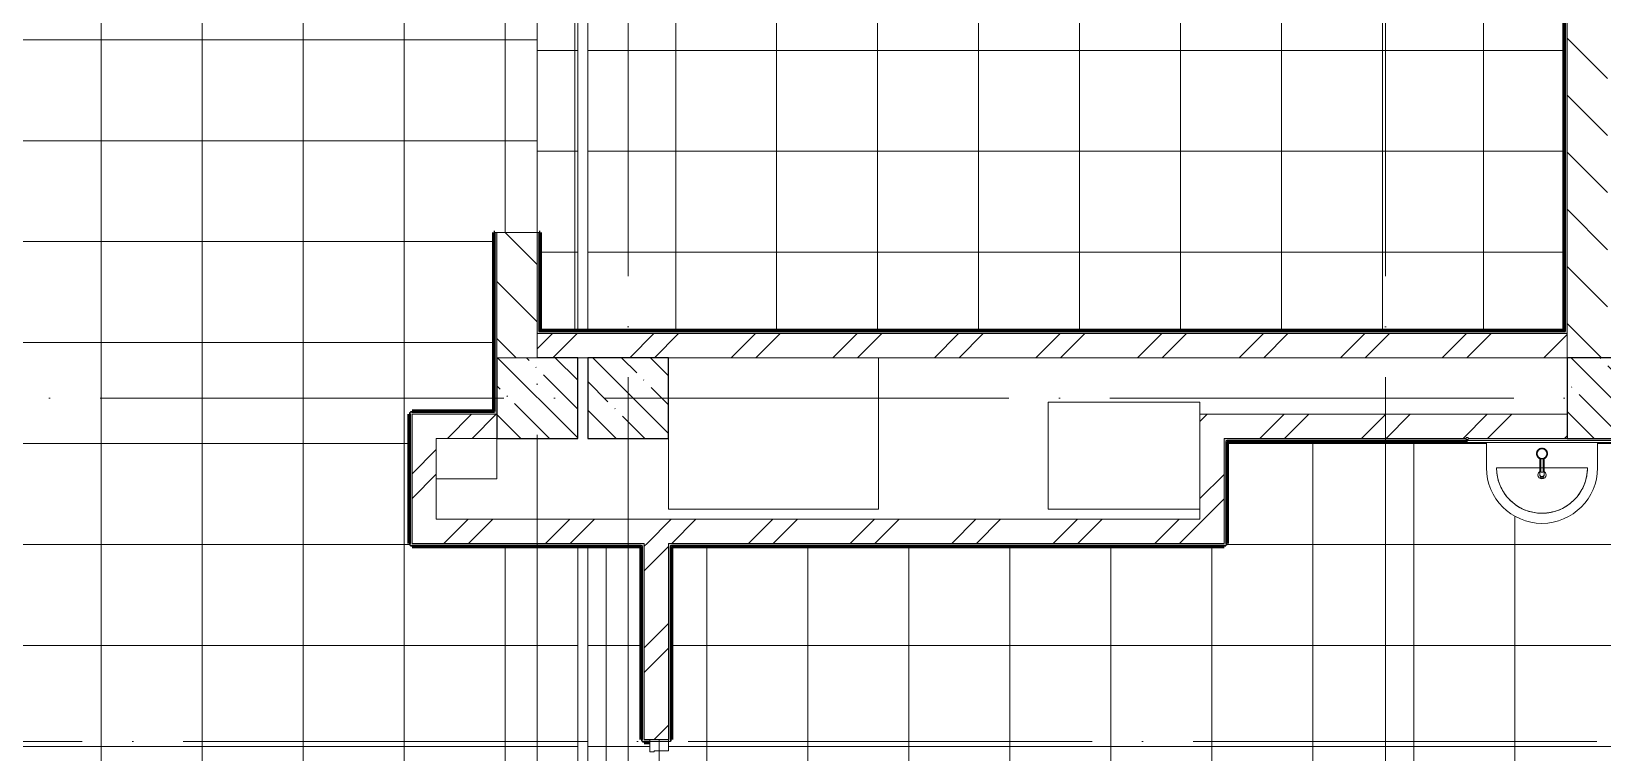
# Model space of a CAD drawing. Header units: millimetres. Extents: x 97 to 215964, y -4577 to 60645.
# Drawn here: x 169893 to 177673, y 26570 to 30142 of the extents above; entities that cross this region are included whole.
import ezdxf

# ---------------------------------------------------------------- set-up
doc = ezdxf.new("R2010")
doc.units = ezdxf.units.MM
doc.linetypes.add('ADSK_Линия сетки', pattern=[2500, 2000, -250, 0, -250])
doc.linetypes.add('ADSK_Сверху', pattern=[450, 300, -150])
for name, color, linetype, lineweight in [('A-FLOR-____-OTLN', 192, 'Continuous', 9), ('A-FLOR-____-PATT', 8, 'Continuous', 9), ('A-GENM-____-OTLN', 13, 'Continuous', 9), ('A-WALL-____-MCUT', 113, 'Continuous', 9), ('A-WALL-____-PATT', 111, 'Continuous', 9), ('I-WALL-____-OTLN', 2, 'Continuous', 9), ('P-SANR-FIXT-OTLN', 6, 'Continuous', 9), ('S-COLS-____-MCUT', 52, 'Continuous', 9), ('S-COLS-____-OTLN', 52, 'Continuous', 9), ('S-GRID-____-OTLN', 1, 'Continuous', 9)]:
    doc.layers.add(name, color=color, linetype=linetype, lineweight=lineweight)
pattern_1 = [(135, (0, 0), (-141.42136, -141.42136), [])]
pattern_2 = [(45, (0, 0), (-251.4472, 251.4472), []), (45, (0, 381), (-251.4472, 251.4472), [])]

# ---------------------------------------------------------------- blocks, each defined once
blk = doc.blocks.new('FOLDING_ПерегородкаРаздвижная_Norma_СтартовыйПрофиль - FOLDING_ПерегородкаРаздвижная_Norma_СтартовыйПрофиль-30251007-О_АИ_ПП_8_400_Целиком')
at = {"layer": 'A-GENM-____-OTLN', "lineweight": 5}
for p, q in [((-31, 46), (-31, -46)), ((26, 46), (-31, 46)), ((26, -25), (26, 46)), ((-31, -46), (31, -46)), ((31, -25), (26, -25)), ((31, -46), (31, -25))]:
    blk.add_line(p, q, dxfattribs=at)
blk = doc.blocks.new('FOLDING_ПерегородкаРаздвижная_Norma_ВерхнийТрек - FOLDING_ПерегородкаРаздвижная_Norma_ВерхнийТрек-39111232-О_АИ_ПП_8_400_Целиком')
at = {"layer": 'A-GENM-____-OTLN', "linetype": 'ADSK_Сверху', "lineweight": 5}
blk.add_line((0, 0), (2502, 0), dxfattribs=at)
blk = doc.blocks.new('BSC_Колонна _Прямоугольная - 400x400-V60-О_АИ_ПП_8_400_Целиком')
at = {"layer": 'S-COLS-____-OTLN', "lineweight": 5}
h = blk.add_hatch(dxfattribs=at)
h.set_pattern_fill('FP_70', color=256, style=0, pattern_type=2)
h.set_pattern_definition([(135, (-114049.98, -28325), (-142.5612, -142.5612), []), (135, (-113907.42, -28325), (-142.5612, -142.5612), [252.016, -50.403, 3.353, -47.05])])
h.paths.add_polyline_path([(-200, -200), (200, -200), (200, 200), (-200, 200), (-200, 133.8)])
at = {"layer": 'S-COLS-____-MCUT', "color": 130, "lineweight": 25}
for p, q in [((200, 200), (-200, 200)), ((-200, 200), (-200, -200)), ((200, -200), (200, 200)), ((-200, -200), (200, -200))]:
    blk.add_line(p, q, dxfattribs=at)
blk = doc.blocks.new('BSC_Колонна _Прямоугольная - 400x400-V75-О_АИ_ПП_8_400_Целиком')
at = {"layer": 'S-COLS-____-OTLN', "lineweight": 5}
h = blk.add_hatch(dxfattribs=at)
h.set_pattern_fill('FP_85', color=256, style=0, pattern_type=2)
h.set_pattern_definition([(135, (-118899.98, -28325), (-142.5612, -142.5612), []), (135, (-118757.42, -28325), (-142.5612, -142.5612), [252.016, -50.403, 3.353, -47.05])])
h.paths.add_polyline_path([(-200, -200), (200, -200), (200, 200), (-200, 200), (-200, 133.8)])
at = {"layer": 'S-COLS-____-MCUT', "color": 130, "lineweight": 25}
for p, q in [((200, 200), (-200, 200)), ((-200, 200), (-200, -200)), ((200, -200), (200, 200)), ((-200, -200), (200, -200))]:
    blk.add_line(p, q, dxfattribs=at)
blk = doc.blocks.new('0083_СОШ675_АР_R22_rvt-1-О_АИ_ПП_8_400_Целиком')
at = {"layer": 'A-WALL-____-PATT', "lineweight": 5}
h = blk.add_hatch(dxfattribs=at)
h.set_pattern_fill('FP_10', color=10, style=0, pattern_type=2)
h.set_pattern_definition(pattern_1)
h.paths.add_polyline_path([(118900, 28525), (118900, 32325), (118700, 32325), (118700, 28525)])
h.paths.add_polyline_path([(118900, 32725), (118900, 36525), (118700, 36525), (118700, 32725)])
h.paths.add_polyline_path([(118700, 36925), (118900, 36925), (118900, 40725), (118700, 40725), (118700, 37252.1)])
h.paths.add_polyline_path([(118700, 41125), (118900, 41125), (118900, 44925), (118700, 44925)])
h = blk.add_hatch(dxfattribs=at)
h.set_pattern_fill('FP_10', color=10, style=0, pattern_type=2)
h.set_pattern_definition(pattern_1)
h.paths.add_polyline_path([(113600, 28525), (113600, 29145), (113400, 29145), (113400, 28525)])
h.paths.add_polyline_path([(113400, 30245), (113600, 30245), (113600, 32325), (113400, 32325), (113400, 31389.9)])
h.paths.add_polyline_path([(113600, 32725), (113600, 35575), (113400, 35575), (113400, 32725)])
h = blk.add_hatch(dxfattribs=at)
h.set_pattern_fill('FP_7', color=10, style=0, pattern_type=2)
h.set_pattern_definition(pattern_2)
h.paths.add_polyline_path([(118700, 28525), (118700, 28525), (118700, 28645), (113600, 28645), (113600, 28525), (117707.2, 28525)])
h = blk.add_hatch(dxfattribs=at)
h.set_pattern_fill('FP_7', color=10, style=0, pattern_type=2)
h.set_pattern_definition(pattern_2)
h.paths.add_polyline_path([(113100, 28125), (113400, 28125), (113400, 28245), (112980, 28245), (112980, 28125)])
h = blk.add_hatch(dxfattribs=at)
h.set_pattern_fill('FP_7', color=10, style=0, pattern_type=2)
h.set_pattern_definition(pattern_2)
h.paths.add_polyline_path([(118700, 28125), (118700, 28245), (116880.7, 28245), (116880.7, 28125), (118200, 28125), (118200, 28130), (118210, 28130), (118210, 28125), (118650.5, 28125)])
h = blk.add_hatch(dxfattribs=at)
h.set_pattern_fill('FP_7', color=10, style=0, pattern_type=2)
h.set_pattern_definition(pattern_2)
h.paths.add_polyline_path([(113100, 27725), (113100, 28125), (112980, 28125), (112980, 27725)])
h = blk.add_hatch(dxfattribs=at)
h.set_pattern_fill('FP_7', color=10, style=0, pattern_type=2)
h.set_pattern_definition(pattern_2)
h.paths.add_polyline_path([(117000.7, 27605), (117000.7, 28125), (116880.7, 28125), (116880.7, 27605)])
h = blk.add_hatch(dxfattribs=at)
h.set_pattern_fill('FP_7', color=10, style=0, pattern_type=2)
h.set_pattern_definition(pattern_2)
h.paths.add_polyline_path([(116449.4, 27605), (116880.7, 27605), (116880.7, 27725), (112980, 27725), (112980, 27605), (115191.7, 27605)])
h = blk.add_hatch(dxfattribs=at)
h.set_pattern_fill('FP_7', color=10, style=0, pattern_type=2)
h.set_pattern_definition(pattern_2)
h.paths.add_polyline_path([(114250, 26635), (114250, 27605), (114130, 27605), (114130, 26635)])
at = {"layer": 'S-COLS-____-OTLN', "lineweight": 5}
h = blk.add_hatch(dxfattribs=at)
h.set_pattern_fill('FP_8', color=256, style=0, pattern_type=2)
h.set_pattern_definition([(135, (0, 0), (-142.5612, -142.5612), []), (135, (142.56, 0), (-142.5612, -142.5612), [252.016, -50.403, 3.353, -47.05])])
h.paths.add_polyline_path([(113400, 28125), (113800, 28125), (113800, 28525), (113400, 28525), (113400, 28458.8)])
at = {"layer": 'A-FLOR-____-OTLN', "color": 90}
for p, q in [((115290, 28525), (115290, 27775)), ((116130, 27775), (116130, 28305)), ((116130, 28305), (116880, 28305)), ((116880, 28305), (116880, 27775)), ((113400, 28125), (113400, 27925)), ((114250, 27775), (114250, 28125)), ((113400, 27925), (113100, 27925)), ((115290, 27775), (114250, 27775)), ((116880, 27775), (116130, 27775))]:
    blk.add_line(p, q, dxfattribs=at)
at = {"layer": 'A-WALL-____-MCUT', "color": 50, "lineweight": 13}
for p, q in [((118700, 32325), (118700, 28645)), ((113600, 29145), (113400, 29145)), ((113400, 29145), (113400, 28525)), ((113600, 28645), (113600, 29145)), ((118700, 28645), (113600, 28645)), ((113600, 28525), (113850, 28525)), ((114250, 28525), (118700, 28525)), ((113400, 28245), (112980, 28245)), ((112980, 28245), (112980, 28125)), ((113400, 28125), (113400, 28245)), ((118700, 28245), (116880.7, 28245)), ((116880.7, 28245), (116880.7, 28125)), ((112980, 28125), (112980, 27725)), ((113100, 28125), (113400, 28125)), ((113100, 27725), (113100, 28125)), ((116880.7, 28125), (116880.7, 27725)), ((117000.7, 28125), (118200, 28125)), ((117000.7, 27605), (117000.7, 28125)), ((118210, 28125), (118700, 28125)), ((112980, 27725), (112980, 27605)), ((116880.7, 27725), (113100, 27725)), ((112980, 27605), (114130, 27605)), ((114130, 27605), (114130, 26635)), ((114250, 27605), (116880.7, 27605)), ((114250, 26635), (114250, 27605)), ((116880.7, 27605), (117000.7, 27605)), ((114130, 26635), (114250, 26635))]:
    blk.add_line(p, q, dxfattribs=at)
at = {"layer": 'A-WALL-____-MCUT', "color": 10, "lineweight": 5}
for p, q in [((113600, 28645), (113600, 28525)), ((118700, 28525), (118700, 28645)), ((113400, 28525), (113600, 28525))]:
    blk.add_line(p, q, dxfattribs=at)
at = {"layer": 'S-COLS-____-MCUT', "color": 130, "lineweight": 25}
for p, q in [((113400, 28525), (113400, 28125)), ((113800, 28525), (113600, 28525)), ((113800, 28125), (113800, 28525)), ((113400, 28125), (113800, 28125))]:
    blk.add_line(p, q, dxfattribs=at)
at = {"layer": 'S-COLS-____-OTLN', "color": 90}
blk.add_line((113600, 28525), (113400, 28525), dxfattribs=at)
at = {"layer": 'A-GENM-____-OTLN', "color": 90, "lineweight": 9}
for name, p, rotation in [('FOLDING_ПерегородкаРаздвижная_Norma_СтартовыйПрофиль - FOLDING_ПерегородкаРаздвижная_Norma_СтартовыйПрофиль-30251007-О_АИ_ПП_8_400_Целиком', (114204, 26604), 269.9999999999998), ('FOLDING_ПерегородкаРаздвижная_Norma_ВерхнийТрек - FOLDING_ПерегородкаРаздвижная_Norma_ВерхнийТрек-39111232-О_АИ_ПП_8_400_Целиком', (114204, 26635), 269.9999999999996)]:
    blk.add_blockref(name, p, dxfattribs=dict(at, rotation=rotation))
at = {"layer": 'S-COLS-____-OTLN', "color": 90, "lineweight": 9}
for name, p in [('BSC_Колонна _Прямоугольная - 400x400-V60-О_АИ_ПП_8_400_Целиком', (114050, 28325)), ('BSC_Колонна _Прямоугольная - 400x400-V75-О_АИ_ПП_8_400_Целиком', (118900, 28325))]:
    blk.add_blockref(name, p, dxfattribs=at)
blk = doc.blocks.new('ВК_Умывальник_Полукруглый_Керамический_ГОСТ30493-96_R20 - 2-ой величины-V169-О_АИ_ПП_8_400_Целиком')
at = {"layer": 'P-SANR-FIXT-OTLN', "color": 170, "lineweight": 18}
for p, q in [((118300, 28104.8), (118300, 27980)), ((118850, 27980), (118850, 28104.8)), ((118350, 27980), (118565.1, 27980)), ((118584.9, 27980), (118800, 27980))]:
    blk.add_line(p, q, dxfattribs=at)
at = {"layer": 'P-SANR-FIXT-OTLN', "color": 170, "lineweight": 18, "flags": 128}
blk.add_lwpolyline([(118350, 27980), (118350.2, 27971), (118350.7, 27962), (118351.6, 27953), (118352.9, 27944.1), (118354.5, 27935.3), (118356.4, 27926.5), (118358.8, 27917.8), (118361.4, 27909.2), (118364.4, 27900.7), (118367.8, 27892.4), (118371.4, 27884.1), (118375.4, 27876.1), (118379.7, 27868.2), (118384.4, 27860.5), (118389.3, 27852.9), (118394.5, 27845.6), (118400, 27838.5), (118405.8, 27831.6), (118411.9, 27825), (118418.2, 27818.6), (118424.8, 27812.4), (118431.6, 27806.6), (118438.7, 27801), (118446, 27795.7), (118453.4, 27790.6), (118461.1, 27785.9), (118469, 27781.5), (118477, 27777.5), (118485.1, 27773.7), (118493.5, 27770.3), (118501.9, 27767.2), (118510.5, 27764.4), (118519.2, 27762), (118527.9, 27760), (118536.8, 27758.3), (118545.7, 27756.9), (118554.6, 27755.9), (118563.6, 27755.3), (118572.6, 27755), (118581.6, 27755.1), (118590.6, 27755.5), (118599.5, 27756.3), (118608.4, 27757.5), (118617.3, 27759), (118626.1, 27760.9), (118634.8, 27763.1), (118643.5, 27765.6), (118652, 27768.6), (118660.4, 27771.8), (118668.6, 27775.4), (118676.7, 27779.3), (118684.7, 27783.5), (118692.5, 27788.1), (118700, 27792.9), (118707.4, 27798.1), (118714.6, 27803.5), (118721.5, 27809.2), (118728.2, 27815.2), (118734.7, 27821.5), (118740.9, 27828), (118746.9, 27834.8), (118752.5, 27841.7), (118757.9, 27849), (118763, 27856.4), (118767.8, 27864), (118772.3, 27871.8), (118776.5, 27879.8), (118780.3, 27887.9), (118783.8, 27896.2), (118787, 27904.6), (118789.8, 27913.1), (118792.3, 27921.8), (118794.5, 27930.5), (118796.3, 27939.3), (118797.7, 27948.2), (118798.8, 27957.2), (118799.6, 27966.1), (118799.9, 27975.1), (118800, 27980)], dxfattribs=at)
at = {"layer": 'P-SANR-FIXT-OTLN', "color": 170, "lineweight": 18}
for centre, radius, start, end in [((118575, 27980), 275, 180, 0), ((118575, 27980), 225, 180, 0), ((118575, 27945), 20, 120, 180), ((118575, 27945), 20, 180, 360), ((118575, 27945), 20, 0, 60)]:
    blk.add_arc(centre, radius, start, end, dxfattribs=at)
blk = doc.blocks.new('xxx_Смеситель_ГОСТ 25809-96_R20 - Смеситель-V170-О_АИ_ПП_8_400_Целиком')
at = {"layer": 'P-SANR-FIXT-OTLN', "color": 170, "lineweight": 18}
for p, q in [((118565, 28024.8), (118565, 27966.6)), ((118569, 28025.4), (118569, 27979.7)), ((118581, 27979.7), (118581, 28025.4)), ((118585, 27966.6), (118585, 28024.8)), ((118565, 27966.6), (118565, 27943.9)), ((118565, 27943.9), (118565, 27940)), ((118569, 27979.7), (118569, 27959)), ((118570, 27959), (118569, 27959)), ((118569, 27959), (118570, 27959)), ((118570, 27979.8), (118580, 27979.8)), ((118580, 27959), (118570, 27959)), ((118580, 27959), (118581, 27959)), ((118581, 27959), (118580, 27959)), ((118581, 27959), (118581, 27979.7)), ((118585, 27943.9), (118585, 27966.6)), ((118585, 27940), (118585, 27943.9))]:
    blk.add_line(p, q, dxfattribs=at)
for radius, start, end in [(27.5, 0, 180), (27.5, 161.97695, 180), (27.5, 180, 198.02305), (27.5, 180, 258.92236), (27.5, 143.31191, 156.6878), (27.5, 203.3122, 216.68809), (24.5, 0, 180), (24.5, 180, 0), (27.5, 101.97674, 135), (27.5, 225, 258.02326), (24.5, 255, 259.77016), (24.5, 255, 259.77016), (27.5, 83.31162, 96.51011), (24.5, 280.22984, 285), (24.5, 280.22984, 285), (27.5, 281.0769, 0), (27.5, 45, 78.02263), (27.5, 281.97737, 315), (27.5, 23.31133, 36.68722), (27.5, 323.31278, 336.68867), (27.5, 0, 18.02234), (27.5, 341.97766, 0)]:
    blk.add_arc((118575, 28050), radius, start, end, dxfattribs=at)
for start_param, end_param in [(3.141593, 4.712389), (4.712389, 6.283185)]:
    blk.add_ellipse((118575, 27940), major_axis=(10, 0), ratio=0.965926, start_param=start_param, end_param=end_param, dxfattribs=at)
for points, knots in [([(118568.3, 28026.4), (118568.4, 28026.4), (118568.5, 28026.3), (118568.9, 28026.2), (118569.5, 28026.1), (118570.2, 28026), (118570.5, 28025.9)], [0.77430556, 0.77430556, 0.77430556, 0.77430556, 0.78298611, 0.79166667, 0.82638889, 0.86111111, 0.86111111, 0.86111111, 0.86111111]), ([(118579.5, 28025.9), (118579.8, 28025.9), (118580.3, 28026), (118580.9, 28026.2), (118581.3, 28026.3), (118581.5, 28026.4), (118581.6, 28026.4)], [0.13888889, 0.13888889, 0.13888889, 0.13888889, 0.16666667, 0.19444444, 0.20833333, 0.22222222, 0.22222222, 0.22222222, 0.22222222]), ([(118570, 27970.3), (118568.5, 27969.9), (118566.6, 27969.1), (118565.2, 27967.7), (118565, 27966.9), (118565, 27966.6)], [0.1666667, 0.1666667, 0.1666667, 0.1666667, 0.3333333, 0.4166667, 0.5, 0.5, 0.5, 0.5]), ([(118575, 27936.8), (118574.1, 27936.8), (118572.8, 27936.9), (118571.2, 27937.3), (118570, 27937.7), (118569.1, 27938.1), (118568.4, 27938.5), (118567.8, 27939), (118567, 27939.5), (118566.4, 27940.2), (118566, 27940.7), (118565.8, 27941.2), (118565.5, 27941.6), (118565.3, 27942), (118565.2, 27942.5), (118565.1, 27942.9), (118565, 27943.4), (118565, 27943.7), (118565, 27943.9)], [0, 0, 0, 0, 0.0833333, 0.125, 0.1666667, 0.2083333, 0.2291667, 0.25, 0.2916667, 0.3333333, 0.3541667, 0.375, 0.3958333, 0.4166667, 0.4375, 0.4583333, 0.4791667, 0.5, 0.5, 0.5, 0.5]), ([(118569, 27979.3), (118569, 27979.3), (118569, 27979.3), (118569.1, 27979.2), (118569.3, 27979.2), (118569.6, 27979.2), (118569.8, 27979.2), (118570, 27979.2)], [0, 0, 0, 0, 0.166667, 0.333333, 0.5, 0.666667, 1, 1, 1, 1]), ([(118585, 27943.9), (118585, 27943.7), (118585, 27943.4), (118584.9, 27942.9), (118584.8, 27942.5), (118584.7, 27942), (118584.5, 27941.6), (118584.2, 27941.2), (118584, 27940.7), (118583.7, 27940.3), (118583.3, 27939.9), (118582.8, 27939.4), (118582.2, 27939), (118581.6, 27938.5), (118580.9, 27938.1), (118580, 27937.7), (118578.8, 27937.3), (118577.2, 27936.9), (118575.9, 27936.8), (118575, 27936.8)], [0.5, 0.5, 0.5, 0.5, 0.5208333, 0.5416667, 0.5625, 0.5833333, 0.6041667, 0.625, 0.6458333, 0.6666667, 0.6875, 0.7083333, 0.75, 0.7708333, 0.7916667, 0.8333333, 0.875, 0.9166667, 1, 1, 1, 1]), ([(118581, 27979.7), (118581, 27979.7), (118581, 27979.7), (118580.9, 27979.8), (118580.7, 27979.8), (118580.4, 27979.8), (118580.2, 27979.8), (118580, 27979.8)], [0, 0, 0, 0, 0.166667, 0.333333, 0.5, 0.666667, 1, 1, 1, 1])]:
    blk.add_open_spline(points, degree=3, knots=knots, dxfattribs=at)
for points in [[(118569, 28025.4), (118569.1, 28025.4), (118569.1, 28025.4), (118569.3, 28025.4), (118569.5, 28025.3), (118569.7, 28025.3), (118569.9, 28025.3), (118570, 28025.3)], [(118569.1, 28024.9), (118569.1, 28024.9), (118569, 28024.9), (118569, 28025), (118569, 28025)], [(118570, 28025.3), (118571.7, 28024.9), (118575, 28024.6), (118578.3, 28024.9), (118580, 28025.3)], [(118580, 28025.3), (118580.1, 28025.3), (118580.3, 28025.3), (118580.5, 28025.3), (118580.7, 28025.4), (118580.9, 28025.4), (118580.9, 28025.4), (118581, 28025.4)], [(118581, 28025), (118581, 28025), (118581, 28025), (118581, 28024.9)], [(118570, 27979.8), (118569.8, 27979.8), (118569.5, 27979.8), (118569.1, 27979.8), (118569, 27979.7), (118569, 27979.7)], [(118580, 27979.2), (118580.2, 27979.2), (118580.5, 27979.2), (118580.9, 27979.2), (118581, 27979.3), (118581, 27979.3)], [(118585, 27966.6), (118585, 27966.9), (118584.8, 27967.7), (118583.8, 27968.7), (118582.2, 27969.6), (118580.8, 27970.1), (118580, 27970.3)]]:
    blk.add_open_spline(points, degree=3, dxfattribs=at)
blk = doc.blocks.new('0083_СОШ675_ВК_R22_rvt-1-О_АИ_ПП_8_400_Целиком')
at = {"layer": 'P-SANR-FIXT-OTLN', "color": 170, "lineweight": 18}
for name in ['ВК_Умывальник_Полукруглый_Керамический_ГОСТ30493-96_R20 - 2-ой величины-V169-О_АИ_ПП_8_400_Целиком', 'xxx_Смеситель_ГОСТ 25809-96_R20 - Смеситель-V170-О_АИ_ПП_8_400_Целиком']:
    blk.add_blockref(name, (0, 0), dxfattribs=at)
blk = doc.blocks.new('BSC_Колонна _Прямоугольная - ПР-1_Профиль торцевой для плитки-3497357-О_АИ_ПП_8_400_Целиком')
at = {"layer": 'S-COLS-____-MCUT'}
for p, q in [((5, 5), (-5, 5)), ((-5, 5), (-5, -5)), ((5, -5), (5, 5)), ((-5, -5), (5, -5))]:
    blk.add_line(p, q, dxfattribs=at)

msp = doc.modelspace()

# ---------------------------------------------------------------- hatches: boundary and pattern name
at = {"layer": 'A-FLOR-____-PATT'}
h = msp.add_hatch(dxfattribs=at)
h.set_pattern_fill('FP_187', color=256, style=0, pattern_type=2)
h.set_pattern_definition([(270, (170737.87, 23100), (500, 3e-14), []), (0, (170737.87, 23100), (0, 500), [])])
h.paths.add_polyline_path([(173062.865903, 10240), (176487.843981, 10240), (176487.843981, 10325), (176687.843981, 10325), (176687.843981, 10240), (177977.865903, 10240), (177977.865903, 28110.000398), (177742.887824, 28110.000398), (177742.887824, 28104.774763), (177647.887824, 28104.774763), (177646.866838, 27970.262925), (177641.878414, 27922.801241), (177624.112825, 27868.124379), (177595.367497, 27818.336012), (177556.898741, 27775.612129), (177510.387824, 27741.81997), (177457.867497, 27718.436414), (177401.633151, 27706.483435), (177344.142497, 27706.483435), (177287.908151, 27718.436414), (177232.602619, 27743.84354), (177188.876907, 27775.612129), (177150.408151, 27818.336012), (177121.662823, 27868.124379), (177103.897234, 27922.801241), (177097.887824, 27979.976956), (177097.887824, 28104.774763), (177002.887824, 28104.774763), (177002.887824, 28110.000398), (175813.550255, 28110.000398), (175813.550255, 27604.999414), (175808.550255, 27604.999414), (175808.550255, 27594.999414), (175798.550255, 27594.999414), (175798.550255, 27589.999414), (173062.88841, 27589.271263), (173062.88841, 26634.999414), (173057.88841, 26634.999414), (173057.88841, 26624.999414), (173047.88841, 26624.999414), (173046.993146, 26578), (172976.88841, 26578), (172976.38841, 26573), (172955.88841, 26573), (172955.88841, 26619.999414), (172927.88841, 26619.999414), (172927.88841, 26624.999414), (172917.88841, 26624.999414), (172917.88841, 26634.999414), (172912.88841, 26634.999414), (172912.88841, 27589.999414), (172647.843981, 27589.999414), (172647.865903, 22840), (173047.865903, 22840), (173047.865903, 22835), (173057.865903, 22835), (173057.865903, 22825), (173062.865903, 22825), (173062.865903, 22424.999414), (173057.865903, 22424.084638), (173057.865903, 22414.999414), (173047.865903, 22414.999414), (173047.843981, 22409.999414), (172647.843981, 22409.999414), (172647.865903, 19439.999414), (173047.865903, 19439.999414), (173047.865903, 19434.999414), (173057.865903, 19434.999414), (173057.865903, 19424.999414), (173062.865903, 19424.999414), (173062.865903, 19024.999414), (174647.866489, 19024.999414), (174647.866489, 15725), (173057.865903, 15724.999414), (173057.865903, 15714.999414), (173047.865903, 15714.999414), (173047.865903, 15709.999414), (172862.865903, 15709.999414), (172862.865903, 10439.999414), (173047.865903, 10439.999414), (173047.865903, 10434.999414), (173057.865903, 10434.999414), (173057.865903, 10424.999414), (173062.865903, 10424.562733), (173062.865903, 10383.707685)])
h.paths.add_polyline_path([(170752.887824, 19240), (172182.887824, 19240), (172182.887824, 19424.999414), (172187.887824, 19425), (172187.887824, 19434.999414), (172197.887824, 19434.999414), (172197.887824, 19439.999414), (172597.865903, 19439.999414), (172597.865903, 22110), (171797.887824, 22110), (171797.887824, 22115), (171787.887824, 22115), (171787.887824, 22125), (171782.887824, 22125), (171782.887824, 22825), (171787.887824, 22825), (171787.887824, 22835), (171797.887824, 22835), (171797.887824, 22840), (172597.865903, 22840), (172597.865903, 27589.999414), (171777.888117, 27589.999414), (171777.888117, 27594.999414), (171767.888117, 27594.999414), (171767.888117, 27604.999414), (171762.888117, 27605.197652), (171762.888117, 28245), (171767.888117, 28245.354551), (171767.888117, 28255), (171777.888117, 28255), (171777.888117, 28260), (172182.887824, 28260), (172182.887824, 29145.04675), (172397.865903, 29145.04675), (172397.865903, 30245.04675), (172182.887824, 30245.04675), (172182.887824, 31979.999414), (171797.887824, 31979.999414), (171797.887824, 31984.999414), (171787.887824, 31984.999414), (171787.887824, 31994.999414), (171782.887824, 31995.625082), (171782.887824, 32425), (171787.887824, 32425), (171787.887824, 32435), (171797.887824, 32435), (171798.313666, 32440), (172182.887824, 32440), (172182.887824, 35760), (171897.88841, 35760), (171897.866489, 35974.999936), (169797.88841, 35975), (169797.88841, 35760), (163912.887824, 35760), (163912.887824, 35575), (163907.887824, 35575), (163907.887824, 35565), (163897.887824, 35565), (163897.887824, 35560), (163712.88841, 35560), (163712.88841, 34914.967838), (163497.866489, 34914.967838), (163497.88841, 33274.967838), (163712.88841, 33274.967838), (163712.88841, 32740), (163897.887824, 32740), (163897.887824, 32735), (163907.887824, 32735), (163907.887824, 32725), (163912.887824, 32725), (163912.887824, 32325), (163907.887824, 32324.581362), (163907.887824, 32315), (163897.887824, 32315), (163897.076431, 32310), (163712.887824, 32310), (163712.887824, 28540), (163897.887824, 28540), (163897.887824, 28535), (163907.887824, 28535), (163907.887824, 28525), (163912.887824, 28524.466226), (163912.887824, 28125), (163907.887824, 28125), (163907.887824, 28115), (163897.887824, 28115), (163897.887824, 28110), (163712.88841, 28110), (163712.88841, 27310.030419), (164317.88841, 27310.030419), (164317.88841, 27305.030419), (164327.88841, 27305.030419), (164327.88841, 27295.030419), (164332.88841, 27295.030419), (164332.88841, 26105.059667), (164327.88841, 26105.059667), (164327.88841, 26095.059667), (164317.88841, 26095.059667), (164317.88841, 26090.059667), (163712.887824, 26090.059667), (163712.887824, 23125), (163798.41992, 23125), (163798.41992, 22840), (163897.887824, 22840), (163897.887824, 22835), (163907.887824, 22835), (163907.887824, 22825), (163912.887824, 22825), (163912.887824, 22425), (163907.887824, 22425), (163907.887824, 22415), (163897.887824, 22415), (163897.320448, 22410), (163712.88841, 22410), (163712.88841, 19675), (163797.865903, 19675), (163797.865903, 19440), (163897.887824, 19440), (163897.88841, 19435), (163907.88841, 19435), (163907.88841, 19425), (163912.88841, 19425), (163912.88841, 19325.000586), (164147.866489, 19325.000586), (164147.866489, 19240), (167488.354755, 19240), (167488.354755, 19325.000586), (167688.354755, 19325.000586), (167688.354755, 19240), (169852.887824, 19240)])
h.paths.add_polyline_path([(173043.38841, 24133), (172955.88841, 24133), (172955.88841, 24195), (172976.88841, 24195), (172976.88841, 24190), (173047.88841, 24190), (173047.88841, 24133)])
h.paths.add_polyline_path([(173043.38841, 24202), (172960.38841, 24202), (172960.38841, 24213), (173043.38841, 24213)])
h.paths.add_polyline_path([(172976.38841, 24220), (172960.38841, 24220), (172960.38841, 24720), (173043.38841, 24720), (173043.38841, 24220), (172976.88841, 24220)])
h.paths.add_polyline_path([(172955.88841, 25329), (172955.88841, 25419), (173047.88841, 25419), (173047.88841, 25359), (173044.959478, 25351.928932), (173037.88841, 25349), (173021.349949, 25349), (173021.349949, 25369), (173008.88841, 25369), (173008.88841, 25349), (172960.38841, 25349), (172960.38841, 25329)])
h.paths.add_polyline_path([(172960.38841, 26048), (172960.38841, 26548), (173043.38841, 26548), (173043.38841, 26048), (172976.38841, 26048)])
h.paths.add_polyline_path([(172976.88841, 26555), (172960.38841, 26555), (172960.38841, 26566), (173043.38841, 26566), (173043.38841, 26555), (173027.38841, 26555)])
h.paths.add_polyline_path([(177365.816756, 27933.146829), (177363.954398, 27937.029115), (177365.283479, 27934.976956)])
h.paths.add_polyline_path([(177372.887824, 27924.976956), (177378.064205, 27925.65844), (177382.887824, 27927.656448), (177387.02996, 27930.83482), (177390.208332, 27934.976956), (177392.613718, 27942.894917), (177392.887824, 27944.976956), (177391.018753, 27953.020427), (177390.208332, 27954.976956), (177385.891606, 27959.992581), (177382.887824, 27962.297464), (177382.547082, 27942.029115), (177380.818552, 27937.029115), (177379.958892, 27933.146829), (177375.476014, 27930.646829), (177370.299634, 27930.646829), (177365.816756, 27933.146829), (177362.887824, 27950.866753), (177362.887824, 27962.297464), (177358.745688, 27959.119092), (177355.567316, 27954.976956), (177353.569307, 27950.153337), (177353.16193, 27942.894917), (177353.972271, 27938.827736), (177355.567316, 27934.976956), (177358.745688, 27930.83482), (177362.887824, 27927.656448), (177367.711443, 27925.65844)])
h = msp.add_hatch(dxfattribs=at)
h.set_pattern_fill('FP_186', color=256, style=0, pattern_type=2)
h.set_pattern_definition([(0, (181582.87, 40547.53), (0, 500), []), (90, (181582.87, 40547.53), (-500, 3e-14), [])])
h.paths.add_polyline_path([(172649.474437, 28660.04675), (177482.887824, 28660.04675), (177482.887824, 33941.565036), (177477.887824, 33941.565036), (177477.887824, 33946.565036), (177472.887824, 33946.565036), (177472.887824, 34036.565036), (177352.887824, 34036.565036), (177295.712109, 34042.574446), (177241.035247, 34060.340035), (177191.24688, 34089.085362), (177148.522997, 34127.554119), (177114.730838, 34174.065036), (177091.347282, 34226.585362), (177079.394303, 34282.819709), (177079.394303, 34340.310363), (177091.347282, 34396.544709), (177116.754408, 34451.850241), (177150.169829, 34497.058767), (177191.24688, 34534.044709), (177244.72062, 34563.987487), (177295.712109, 34580.555626), (177352.887824, 34586.565036), (177472.887824, 34586.565036), (177472.887824, 34686.565036), (177477.887824, 34686.565036), (177477.887824, 34691.565036), (177482.887824, 34691.565036), (177482.887824, 34893.999414), (177197.887824, 34893.999414), (177197.887824, 34898.999414), (177192.887824, 34898.999414), (177192.887824, 34893.999414), (177182.887824, 34893.999414), (177182.887824, 34898.999414), (177177.887824, 34898.999414), (177177.887824, 34959.977542), (176707.887824, 34959.977542), (176707.887824, 35755), (176592.887824, 35755), (176592.887824, 35760), (176397.887824, 35760), (176397.887824, 35775), (175297.887824, 35775), (175297.887824, 35760), (173062.865903, 35760), (173062.865903, 35575), (173057.865903, 35575), (173057.865903, 35565), (173047.865903, 35565), (173047.843981, 35560), (172647.843981, 35560), (172647.865903, 32739.999414), (173047.865903, 32739.999414), (173047.865903, 32734.999414), (173057.865903, 32734.999414), (173057.865903, 32724.999414), (173062.865903, 32724.914913), (173062.865903, 32325), (173057.867327, 32324.943031), (173057.865903, 32315), (173047.865903, 32315), (173047.865903, 32310), (172647.843981, 32310), (172647.843981, 28660.04675)])
h.paths.add_polyline_path([(172597.865903, 28660.04675), (172597.050675, 32310), (172412.887824, 32310), (172412.887824, 30245.04675), (172397.865903, 30245.04675), (172397.887824, 29145.04675), (172412.887824, 29145.04675), (172412.887824, 28660.04675), (172422.878088, 28660.04675)])
h.paths.add_polyline_path([(172412.887824, 32739.999414), (172597.865903, 32739.999414), (172597.865903, 35560), (172412.887824, 35560), (172412.887824, 33343.932581)])
h.paths.add_polyline_path([(177306.057697, 34318.636104), (177309.939983, 34320.498462), (177307.887824, 34319.169381)])
h.paths.add_polyline_path([(177317.887824, 34291.565036), (177323.064205, 34292.246519), (177327.887824, 34294.244528), (177332.02996, 34297.4229), (177335.208332, 34301.565036), (177314.939983, 34301.905778), (177309.699042, 34303.68766), (177306.057697, 34304.493968), (177303.54901, 34309.045156), (177303.745689, 34314.623088), (177306.057697, 34318.636104), (177316.77011, 34321.565036), (177335.208332, 34321.565036), (177329.060426, 34327.985775), (177327.887824, 34328.885544), (177323.064205, 34330.883552), (177315.805785, 34331.29093), (177312.711443, 34330.883552), (177304.501945, 34326.287468), (177302.117942, 34323.585851), (177300.318122, 34320.963428), (177298.569308, 34316.741417), (177297.887824, 34311.565036), (177298.569308, 34306.388655), (177300.567316, 34301.565036), (177303.745689, 34297.4229), (177307.887824, 34294.244528), (177315.805785, 34291.839142)])
h.paths.add_polyline_path([(177308.058195, 34302.904782), (177307.887824, 34303.960691), (177309.699042, 34302.666586)])
at = {"layer": 'A-WALL-____-PATT'}
for points in [[(177497.887824, 28645.04675), (177497.887824, 34898.999414), (177487.887824, 34898.999414), (177487.887824, 28645.04675)], [(177487.887824, 28645.04675), (177487.887824, 28655.04675), (172397.887824, 28655.04675), (172397.887824, 28645.04675), (176505.083177, 28645.04675)], [(172187.887824, 28245), (172187.887824, 28255), (171767.888117, 28255), (171767.888117, 28245), (172102.923647, 28245)], [(171777.888117, 27594.999414), (171777.888117, 28245), (171767.888117, 28245), (171767.888117, 27594.999414)], [(175808.550255, 27604.999414), (175808.550255, 28125.000398), (175798.550255, 28125.000398), (175798.550255, 27604.999414)], [(183162.887824, 28115.000398), (183172.887824, 28115.000398), (183172.887824, 28125.000398), (177747.887824, 28124.999414), (177747.887824, 28120.000398), (177737.887824, 28120.000398), (177737.887824, 28124.999414), (177007.887824, 28125.000398), (177007.887824, 28120.000398), (176997.887824, 28120.000398), (176997.887824, 28125.000398), (175808.550255, 28125.000398), (175808.550255, 28115.000398), (182793.882504, 28115.000398)], [(172917.88841, 27594.999414), (172927.88841, 27594.999414), (172927.88841, 27604.999414), (171777.888117, 27604.999414), (171777.888117, 27594.999414), (172731.80358, 27594.999414)], [(172927.88841, 26624.999414), (172927.88841, 27594.999414), (172917.88841, 27594.999414), (172917.88841, 26624.999414)], [(173047.88841, 26634.999414), (173057.88841, 26634.999414), (173057.88841, 27604.999414), (173047.88841, 27604.999414), (173047.88841, 27481.747501)], [(175808.550255, 27594.999414), (175808.550255, 27604.999414), (173057.88841, 27604.999414), (173057.88841, 27594.999414), (175247.323311, 27594.999414)], [(172927.88841, 26624.999414), (173057.88841, 26624.999414), (173057.88841, 26634.999414), (172927.88841, 26634.999414)]]:
    msp.add_hatch(color=7, dxfattribs=at).paths.add_polyline_path(points)
h = msp.add_hatch(color=7, dxfattribs=at)
h.paths.add_polyline_path([(172407.887824, 28655.04675), (172407.887824, 29145.04675), (172397.887824, 29145.04675), (172397.887824, 28655.04675)])
h.paths.add_polyline_path([(172397.887824, 30245.04675), (172407.887824, 30245.04675), (172407.887824, 32325), (172397.887824, 32325), (172397.887824, 31389.870888)])
h = msp.add_hatch(color=7, dxfattribs=at)
h.paths.add_polyline_path([(172187.887824, 28245), (172197.887824, 28245), (172197.887824, 29145.04675), (172187.887824, 29145.04675), (172187.887824, 28255)])
h.paths.add_polyline_path([(172197.887824, 30245.04675), (172197.887824, 31984.999414), (172187.887824, 31984.999414), (172187.887824, 30245.04675)])

# ---------------------------------------------------------------- linework, layer by layer
at = {"layer": 'A-FLOR-____-OTLN'}
for p, q in [((172597.865903, 28660.04675), (172597.865903, 32310)), ((172647.843981, 32310), (172647.843981, 28660.04675)), ((172397.865903, 29145.04675), (172397.865903, 30245.04675)), ((172597.865903, 22840), (172597.865903, 27589.999414)), ((172647.843981, 27589.999414), (172647.843981, 22840))]:
    msp.add_line(p, q, dxfattribs=at)
at = {"layer": 'A-WALL-____-MCUT', "color": 7}
for p, q in [((177487.887824, 33941.565036), (177487.887824, 28655.04675)), ((177497.887824, 28645.04675), (177497.887824, 32324.999414)), ((172187.887824, 29145.04675), (172187.887824, 28255)), ((172197.887824, 29145.04675), (172187.887824, 29145.04675)), ((172197.887824, 28245), (172197.887824, 29145.04675)), ((172407.887824, 29145.04675), (172397.887824, 29145.04675)), ((172397.887824, 29145.04675), (172397.887824, 28645.04675)), ((172407.887824, 28655.04675), (172407.887824, 29145.04675)), ((172397.887824, 28645.04675), (177497.887824, 28645.04675)), ((177487.887824, 28655.04675), (172407.887824, 28655.04675)), ((172187.887824, 28255), (171767.888117, 28255)), ((171767.888117, 28255), (171767.888117, 27594.999414)), ((171777.888117, 28245), (172197.887824, 28245)), ((171777.888117, 27604.999414), (171777.888117, 28245)), ((175798.550255, 28125.000398), (175798.550255, 27604.999414)), ((176997.887824, 28125.000398), (175798.550255, 28125.000398)), ((175808.550255, 27594.999414), (175808.550255, 28115.000398)), ((175808.550255, 28115.000398), (183162.887824, 28115.000398)), ((177497.865903, 28125.000398), (177007.887824, 28125.000398)), ((171767.888117, 27594.999414), (172917.88841, 27594.999414)), ((172927.88841, 27604.999414), (171777.888117, 27604.999414)), ((172917.88841, 27594.999414), (172917.88841, 26624.999414)), ((172927.88841, 26634.999414), (172927.88841, 27604.999414)), ((173047.88841, 27604.999414), (173047.88841, 26634.999414)), ((175798.550255, 27604.999414), (173047.88841, 27604.999414)), ((173057.88841, 26624.999414), (173057.88841, 27594.999414)), ((173057.88841, 27594.999414), (175808.550255, 27594.999414)), ((172917.88841, 26624.999414), (173057.88841, 26624.999414)), ((173047.88841, 26634.999414), (172927.88841, 26634.999414))]:
    msp.add_line(p, q, dxfattribs=at)
at = {"layer": 'I-WALL-____-OTLN', "color": 20, "lineweight": 90}
for p, q in [((177482.887824, 28655.04675), (177482.887824, 33941.565036)), ((172412.887824, 29145.04675), (172407.887824, 29145.04675)), ((172412.887824, 29145.04675), (172412.887824, 28655.036907)), ((172407.887824, 28660.04675), (177487.895832, 28660.04675))]:
    msp.add_line(p, q, dxfattribs=at)
at = {"layer": 'I-WALL-____-OTLN', "color": 5, "lineweight": 90}
for p, q in [((172182.887824, 28260), (172182.887824, 29145.04675)), ((172187.887824, 29145.04675), (172182.887824, 29145.04675)), ((171762.888117, 27604.999414), (171762.888117, 28245)), ((171767.888117, 28245), (171762.888117, 28245)), ((171777.888117, 28260), (172182.887824, 28260)), ((171777.888117, 28260), (171777.888117, 28255)), ((175813.550255, 28110.000398), (175813.550255, 27604.999414)), ((177002.887824, 28110.000398), (175813.550255, 28110.000398)), ((171762.888117, 27604.999414), (171767.888117, 27604.999414)), ((171777.888117, 27594.999414), (171777.888117, 27589.999414)), ((172912.88841, 27589.999414), (171777.888117, 27589.999414)), ((172912.88841, 26634.999414), (172912.88841, 27589.999414)), ((173062.88841, 27589.999414), (173062.88841, 26634.999414)), ((175798.550255, 27589.999414), (173062.88841, 27589.999414)), ((175798.550255, 27589.999414), (175798.550255, 27594.999414)), ((175808.550255, 27604.999414), (175813.550255, 27604.999414)), ((172912.88841, 26634.999414), (172917.88841, 26634.999414)), ((172927.88841, 26624.999414), (172927.88841, 26619.999414)), ((172955.88841, 26619.999414), (172927.88841, 26619.999414)), ((173057.88841, 26634.999414), (173062.88841, 26634.999414))]:
    msp.add_line(p, q, dxfattribs=at)
at = {"layer": 'I-WALL-____-OTLN'}
for p, q in [((177002.887824, 28114.774763), (177742.887824, 28114.774763)), ((177002.887824, 28114.774763), (177002.887824, 28104.774763)), ((177742.887824, 28104.774763), (177002.887824, 28104.774763))]:
    msp.add_line(p, q, dxfattribs=at)
at = {"layer": 'S-GRID-____-OTLN', "linetype": 'ADSK_Линия сетки'}
for p, q in [((172397.88841, 60644.999414), (172397.88841, -2302.657751)), ((172847.88841, -3572.657751), (172847.88841, 60644.999414)), ((176597.88841, -3572.657751), (176597.88841, 60644.999414)), ((55228.336609, 28325.000984), (215146.441901, 28325.000984)), ((215146.441901, 26625.11992), (158117.887824, 26625.11992))]:
    msp.add_line(p, q, dxfattribs=at)

# ---------------------------------------------------------------- block references
at = {"color": 250, "lineweight": 5}
for name in ['0083_СОШ675_АР_R22_rvt-1-О_АИ_ПП_8_400_Целиком', '0083_СОШ675_ВК_R22_rvt-1-О_АИ_ПП_8_400_Целиком']:
    msp.add_blockref(name, (58797.887824, 0), dxfattribs=at)
at = {"layer": 'S-COLS-____-OTLN'}
msp.add_blockref('BSC_Колонна _Прямоугольная - ПР-1_Профиль торцевой для плитки-3497357-О_АИ_ПП_8_400_Целиком', (177002.887824, 28125.000398), dxfattribs=at)

doc.saveas('drawing.dxf')
